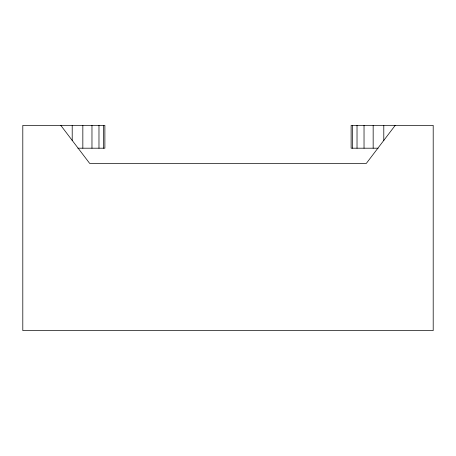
<?xml version="1.0" encoding="UTF-8"?>
<svg xmlns="http://www.w3.org/2000/svg" width="456" height="456" viewBox="0 0 456 456"><rect width="100%" height="100%" fill="white"/><g stroke="black" fill="none" stroke-linecap="round" stroke-linejoin="round"><path stroke-width="0.68" d="M395.198 125.4L366.322 163.402L89.678 163.402L60.802 125.4M77.879 148.2L104.88 148.2L104.88 125.4L22.8 125.4L22.8 330.6L433.2 330.6L433.2 125.4L351.12 125.4L351.12 148.2L378.121 148.2M383.792 125.4L383.792 140.602M373.162 125.4L373.162 148.2M364.03 125.4L364.03 148.2M357.025 125.4L357.025 148.2M352.625 125.4L352.625 148.2M103.375 125.4L103.375 148.2M98.975 125.4L98.975 148.2M91.969 125.4L91.969 148.2M82.838 125.4L82.838 148.2M72.208 125.4L72.208 140.602"/></g></svg>
